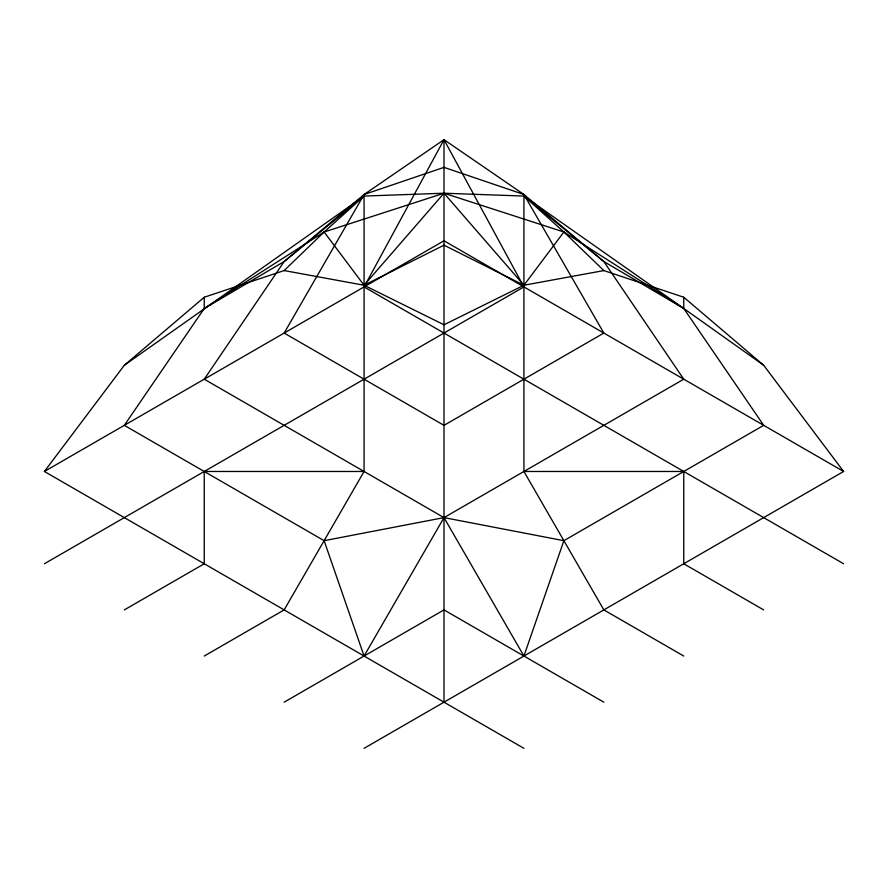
<?xml version="1.0" encoding="UTF-8"?>
<svg xmlns="http://www.w3.org/2000/svg" width="888" height="888" viewBox="0 0 888 888"><rect width="100%" height="100%" fill="white"/><g stroke="black" fill="none" stroke-linecap="round" stroke-linejoin="round"><path stroke-width="1.33" d="M523.92 748.329L44.4 471.473L124.32 365.268L364.08 196.07L444 193.218L523.92 196.059L683.76 308.469L763.68 425.341L563.88 540.692L523.92 656.043L444 517.615L204.24 379.198L284.16 261.538L364.08 194.505L444 139.671L523.92 194.494L603.84 261.527L683.76 308.469L763.68 365.268L843.6 471.473L364.08 748.329M44.4 563.758L523.92 286.913L444 139.671L364.08 286.913L843.6 563.758M364.08 194.505L284.16 333.056L444 425.341L603.84 333.056L523.92 194.494L444 167.366L364.08 194.505L364.08 471.473L284.16 609.901L204.24 656.043M284.16 270.562L364.08 285.259L444 324.775L523.92 285.248L563.88 231.99L523.92 196.059L603.84 261.527L683.76 379.198L444 517.615L324.12 540.692L124.32 425.341L204.24 308.48L324.12 232.001L364.08 196.07L284.16 261.538L204.24 308.48L204.24 297.236L284.16 270.562L324.12 232.001L444 193.218L563.88 231.99L683.76 308.469L683.76 297.236L603.84 270.574L563.88 231.99M324.12 232.001L364.08 285.259L444 193.218L523.92 285.248L603.84 270.574M124.32 365.268L204.24 297.236M44.4 471.473L444 240.77L843.6 471.473M124.32 609.901L204.24 563.758L204.24 471.473L364.08 471.473M284.16 702.186L444 609.901L603.84 702.186M364.08 285.259L444 245.177L523.92 285.248M523.92 194.494L523.92 471.473L683.76 471.473L683.76 563.758L763.68 609.901M563.88 540.692L444 517.615L364.08 656.043L324.12 540.692M683.76 656.043L603.84 609.901L523.92 471.473M683.76 297.236L763.68 365.268M444 139.671L444 702.186"/></g></svg>
